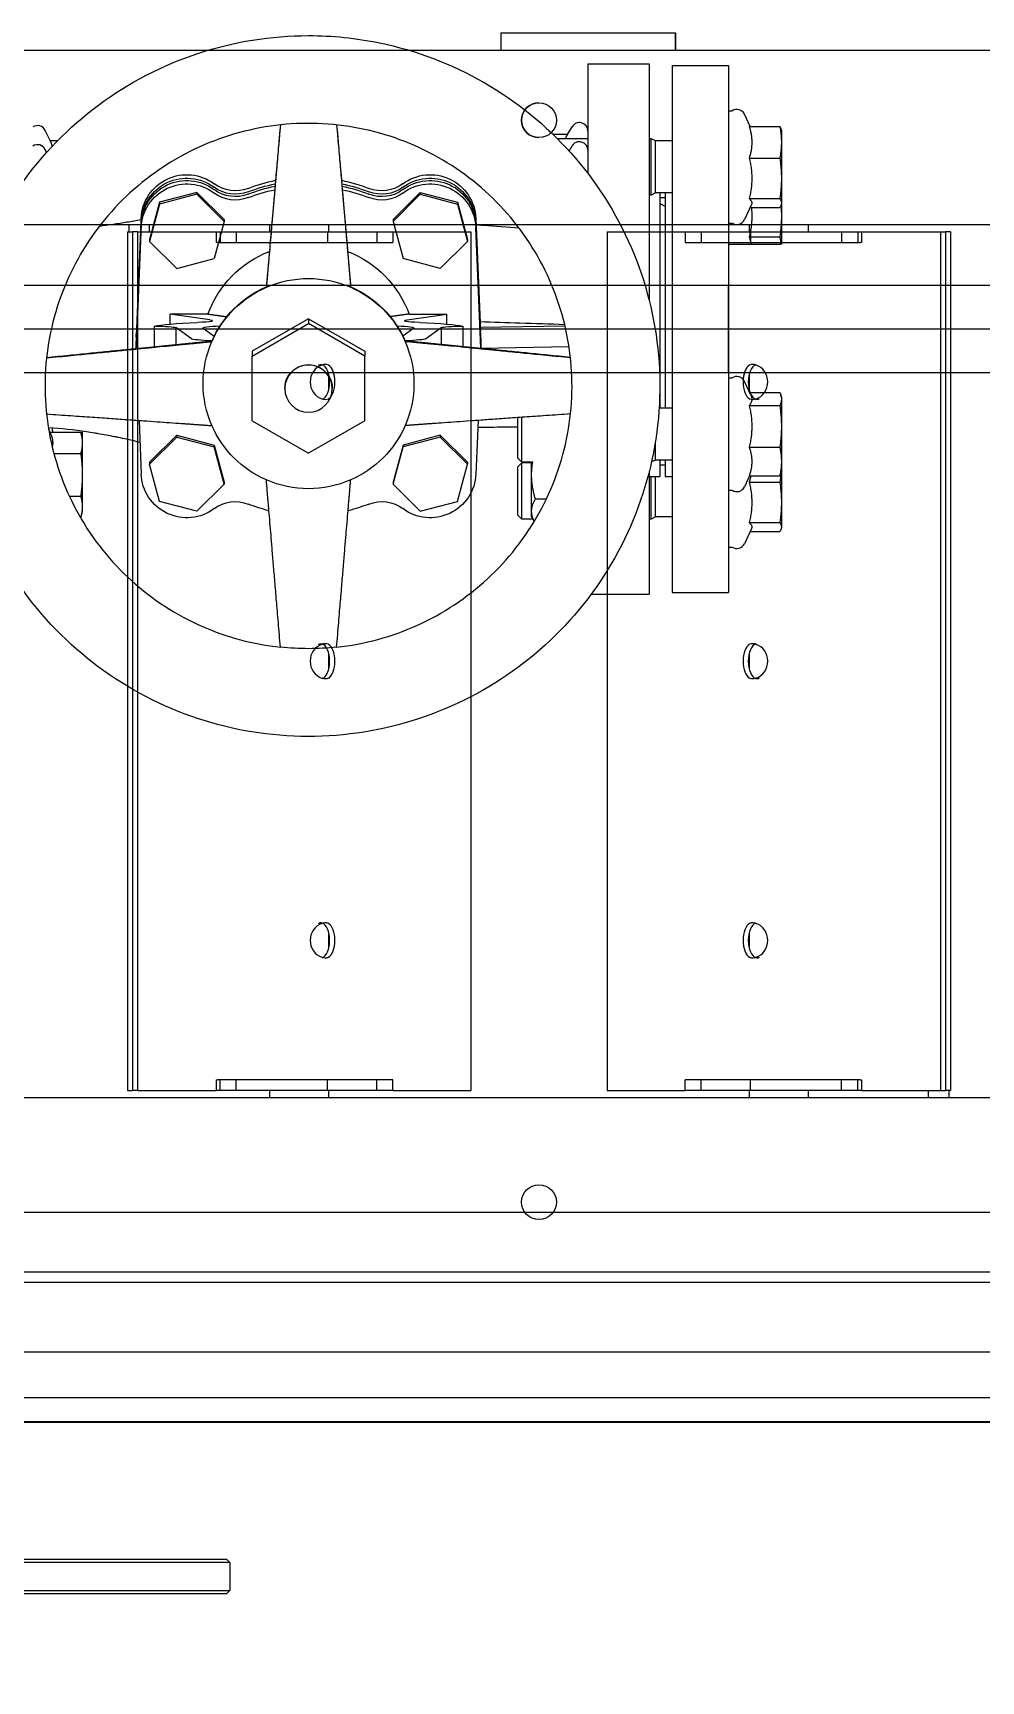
# Model space of a CAD drawing. Extents: x -681219 to -550379, y -242630 to -158199.
# Drawn here: x -577632.7 to -577361.2, y -225580.9 to -225108.7 of the extents above; entities that cross this region are included whole.
import ezdxf

# ---------------------------------------------------------------- set-up
doc = ezdxf.new("R2010")
doc.units = 0
doc.header["$LTSCALE"] = 1000
doc.linetypes.add('C2', pattern=[17, 14, -1, 1, -1])
doc.linetypes.add('P2', pattern=[23, 18, -1, 1, -1, 1, -1])
doc.layers.get('0').update_dxf_attribs({"linetype": 'CONTINUOUS'})
for name, color, linetype in [('10', 1, 'CONTINUOUS'), ('BAC0602001', 7, 'CONTINUOUS'), ('C__USERS_YSV001_', 7, 'CONTINUOUS'), ('DOTE_油脂（绿）', 7, 'CONTINUOUS'), ('GZDH011030332', 7, 'CONTINUOUS'), ('PIPE-双管', 4, 'CONTINUOUS'), ('PIPE-油脂（绿）', 3, 'CONTINUOUS'), ('PIPE-给水', 3, 'CONTINUOUS'), ('SDZB011018441', 7, 'CONTINUOUS'), ('SDZB011024721', 7, 'CONTINUOUS'), ('SDZB011030071', 7, 'CONTINUOUS'), ('SDZB011030101', 7, 'CONTINUOUS'), ('中心线', 4, 'C2')]:
    doc.layers.add(name, color=color, linetype=linetype)
doc.layers.add('双点划线', color=2, linetype='P2', lineweight=35)

# ---------------------------------------------------------------- blocks, each defined once
blk = doc.blocks.new('侧门')
at = {"layer": '双点划线', "ltscale": 0.05}
blk.add_line((0, 0), (0, 940.25), dxfattribs=at)
blk.add_arc((0, 0), 940.25, 2.13328, 90, dxfattribs=at)
blk = doc.blocks.new('fushitu')
at = {"layer": 'BAC0602001', "color": 7, "linetype": 'Continuous'}
for p, q in [((1357.5, -1547), (1357.5, -1549)), ((1363.5, -1549), (1363.5, -1547)), ((1586.5, -1795), (1586.5, -1797)), ((1592.5, -1797), (1592.5, -1795))]:
    blk.add_line(p, q, dxfattribs=at)
at = {"layer": 'C__USERS_YSV001_', "color": 7, "linetype": 'Continuous'}
for p, q in [((1357.16, -1549), (1357.16, -1795)), ((1357.16, -1549), (1358.57, -1549)), ((1358.57, -1549), (1358.57, -1795)), ((1359.98, -1549), (1358.57, -1549)), ((1358.57, -1549), (1358.57, -1795)), ((1359.98, -1549), (1382.61, -1549)), ((1359.98, -1549), (1359.98, -1795)), ((1382.61, -1552), (1382.61, -1549)), ((1382.61, -1549), (1383.67, -1549)), ((1382.97, -1552), (1382.61, -1552)), ((1382.97, -1552), (1383.67, -1552)), ((1383.67, -1549), (1388.31, -1549)), ((1383.67, -1549), (1383.67, -1552)), ((1383.67, -1552), (1388.31, -1552)), ((1388.31, -1549), (1414.42, -1549)), ((1388.31, -1549), (1388.31, -1552)), ((1388.31, -1552), (1414.42, -1552)), ((1414.42, -1549), (1428.53, -1549)), ((1414.42, -1549), (1414.42, -1552)), ((1414.42, -1552), (1428.53, -1552)), ((1428.53, -1549), (1433.17, -1549)), ((1428.53, -1549), (1428.53, -1552)), ((1428.53, -1552), (1433.17, -1552)), ((1433.17, -1549), (1455.44, -1549)), ((1433.17, -1549), (1433.17, -1552)), ((1455.44, -1549), (1455.44, -1795)), ((1494.56, -1549), (1516.83, -1549)), ((1494.56, -1549), (1494.56, -1795)), ((1516.83, -1549), (1521.47, -1549)), ((1516.83, -1549), (1516.83, -1552)), ((1516.83, -1552), (1521.47, -1552)), ((1521.47, -1549), (1535.58, -1549)), ((1521.47, -1549), (1521.47, -1552)), ((1521.47, -1552), (1535.58, -1552)), ((1535.58, -1549), (1561.69, -1549)), ((1535.58, -1549), (1535.58, -1552)), ((1535.58, -1552), (1561.69, -1552)), ((1561.69, -1549), (1566.33, -1549)), ((1561.69, -1549), (1561.69, -1552)), ((1561.69, -1552), (1566.33, -1552)), ((1566.33, -1549), (1567.39, -1549)), ((1566.33, -1549), (1566.33, -1552)), ((1566.33, -1552), (1567.03, -1552)), ((1567.39, -1552), (1567.03, -1552)), ((1567.39, -1549), (1590.02, -1549)), ((1567.39, -1549), (1567.39, -1552)), ((1590.02, -1549), (1590.02, -1795)), ((1590.02, -1549), (1591.43, -1549)), ((1591.43, -1549), (1591.43, -1795)), ((1592.84, -1549), (1591.43, -1549)), ((1591.43, -1549), (1591.43, -1795)), ((1592.84, -1549), (1592.84, -1795)), ((1382.61, -1795), (1382.61, -1792)), ((1382.61, -1792), (1382.97, -1792)), ((1383.67, -1792), (1382.97, -1792)), ((1388.31, -1792), (1383.67, -1792)), ((1383.67, -1795), (1383.67, -1792)), ((1414.42, -1792), (1388.31, -1792)), ((1388.31, -1795), (1388.31, -1792)), ((1428.53, -1792), (1414.42, -1792)), ((1414.42, -1795), (1414.42, -1792)), ((1433.17, -1792), (1428.53, -1792)), ((1428.53, -1795), (1428.53, -1792)), ((1433.17, -1795), (1433.17, -1792)), ((1521.47, -1792), (1516.83, -1792)), ((1516.83, -1795), (1516.83, -1792)), ((1535.58, -1792), (1521.47, -1792)), ((1521.47, -1795), (1521.47, -1792)), ((1561.69, -1792), (1535.58, -1792)), ((1535.58, -1795), (1535.58, -1792)), ((1566.33, -1792), (1561.69, -1792)), ((1561.69, -1795), (1561.69, -1792)), ((1567.03, -1792), (1566.33, -1792)), ((1566.33, -1795), (1566.33, -1792)), ((1567.03, -1792), (1567.39, -1792)), ((1567.39, -1792), (1567.39, -1795)), ((1357.16, -1795), (1358.57, -1795)), ((1359.98, -1795), (1358.57, -1795)), ((1359.98, -1795), (1382.61, -1795)), ((1383.67, -1795), (1382.61, -1795)), ((1388.31, -1795), (1383.67, -1795)), ((1414.42, -1795), (1388.31, -1795)), ((1428.53, -1795), (1414.42, -1795)), ((1433.17, -1795), (1428.53, -1795)), ((1433.17, -1795), (1455.44, -1795)), ((1494.56, -1795), (1516.83, -1795)), ((1521.47, -1795), (1516.83, -1795)), ((1535.58, -1795), (1521.47, -1795)), ((1561.69, -1795), (1535.58, -1795)), ((1566.33, -1795), (1561.69, -1795)), ((1567.39, -1795), (1566.33, -1795)), ((1567.39, -1795), (1590.02, -1795)), ((1590.02, -1795), (1591.43, -1795)), ((1592.84, -1795), (1591.43, -1795)), ((1262.04, -1929.25), (1381.53, -1929.25)), ((1381.54, -1930.25), (1262.04, -1930.25)), ((1381.53, -1929.25), (1385.5, -1929.25)), ((1386.5, -1930.25), (1381.54, -1930.25)), ((1386.5, -1930.25), (1385.5, -1929.25)), ((1386.5, -1930.25), (1386.5, -1938.25)), ((1262.04, -1938.25), (1381.54, -1938.25)), ((1381.53, -1939.25), (1262.04, -1939.25)), ((1385.5, -1939.25), (1381.53, -1939.25)), ((1381.54, -1938.25), (1386.5, -1938.25)), ((1385.5, -1939.25), (1386.5, -1938.25))]:
    blk.add_line(p, q, dxfattribs=at)
for centre, start, end in [((1413.77, -1589.48), 68.0757, 111.9243), ((1536.23, -1589.48), 68.0388, 111.9612), ((1413.77, -1594.52), 248.0388, 291.9612), ((1536.23, -1594.52), 248.0757, 291.9243), ((1413.77, -1669.48), 68.0757, 111.9243), ((1536.23, -1669.48), 68.0388, 111.9612)]:
    blk.add_arc(centre, 2.49, start, end, dxfattribs=at)
for centre, major_axis, ratio, start_param, end_param in [((1414.05, -1592), (0, -5), 0.917925, 3.407575, 6.017203), ((1412.57, -1592), (0, 5), 0.496288, 3.290716, 6.134062), ((1414.05, -1592), (0, 5), 0.496288, 3.407575, 6.017203), ((1535.95, -1592), (0, -5), 0.496288, 3.407575, 6.017203), ((1537.43, -1592), (0, -5), 0.496288, 3.290716, 6.134062), ((1535.95, -1592), (0, 5), 0.917925, 3.407575, 6.017203), ((1414.05, -1672), (0, -5), 0.917925, 3.407575, 6.017203), ((1412.57, -1672), (0, 5), 0.496288, 3.290716, 6.134062), ((1414.05, -1672), (0, 5), 0.496288, 3.407575, 6.017203), ((1535.95, -1672), (0, -5), 0.496288, 3.407575, 6.017203), ((1537.43, -1672), (0, -5), 0.496288, 3.290716, 6.134062), ((1535.95, -1672), (0, 5), 0.917925, 3.407575, 6.017203), ((1414.05, -1752), (0, -5), 0.917925, 3.407575, 6.017203), ((1412.57, -1752), (0, 5), 0.496288, 3.290716, 6.134062), ((1414.05, -1752), (0, 5), 0.496288, 3.407575, 6.017203), ((1535.95, -1752), (0, -5), 0.496288, 3.407575, 6.017203), ((1537.43, -1752), (0, -5), 0.496288, 3.290716, 6.134062), ((1535.95, -1752), (0, 5), 0.917925, 3.407575, 6.017203)]:
    blk.add_ellipse(centre, major_axis=major_axis, ratio=ratio, start_param=start_param, end_param=end_param, dxfattribs=at)
for points, knots in [([(1411.89, -1587.18), (1412, -1587.12), (1412.1, -1587.08), (1412.3, -1587.02), (1412.4, -1587), (1412.58, -1587), (1412.67, -1587.02), (1412.82, -1587.08), (1412.88, -1587.12), (1412.94, -1587.18)], [0, 0, 0, 0, 0.25, 0.25, 0.5, 0.5, 0.75, 0.75, 1, 1, 1, 1]), ([(1538.11, -1596.82), (1538, -1596.88), (1537.9, -1596.92), (1537.7, -1596.98), (1537.6, -1597), (1537.42, -1597), (1537.33, -1596.98), (1537.18, -1596.92), (1537.12, -1596.88), (1537.06, -1596.82)], [0, 0, 0, 0, 0.25, 0.25, 0.5, 0.5, 0.75, 0.75, 1, 1, 1, 1]), ([(1411.89, -1667.18), (1412, -1667.12), (1412.1, -1667.08), (1412.3, -1667.02), (1412.4, -1667), (1412.58, -1667), (1412.67, -1667.02), (1412.82, -1667.08), (1412.88, -1667.12), (1412.94, -1667.18)], [0, 0, 0, 0, 0.25, 0.25, 0.5, 0.5, 0.75, 0.75, 1, 1, 1, 1]), ([(1412.84, -1676.82), (1413.03, -1676.88), (1413.21, -1676.92), (1413.57, -1676.98), (1413.75, -1677), (1414.07, -1677), (1414.22, -1676.98), (1414.48, -1676.92), (1414.6, -1676.88), (1414.7, -1676.82)], [0, 0, 0, 0, 0.25, 0.25, 0.5, 0.5, 0.75, 0.75, 1, 1, 1, 1]), ([(1535.3, -1676.82), (1535.4, -1676.88), (1535.52, -1676.92), (1535.78, -1676.98), (1535.93, -1677), (1536.25, -1677), (1536.43, -1676.98), (1536.79, -1676.92), (1536.97, -1676.88), (1537.16, -1676.82)], [0, 0, 0, 0, 0.25, 0.25, 0.5, 0.5, 0.75, 0.75, 1, 1, 1, 1]), ([(1537.06, -1676.82), (1537.07, -1676.83), (1537.08, -1676.84), (1537.1, -1676.86), (1537.11, -1676.87), (1537.13, -1676.88), (1537.15, -1676.9), (1537.17, -1676.91), (1537.19, -1676.92), (1537.21, -1676.93), (1537.23, -1676.94), (1537.25, -1676.95), (1537.27, -1676.96), (1537.29, -1676.97), (1537.31, -1676.97), (1537.34, -1676.98), (1537.36, -1676.98), (1537.38, -1676.99), (1537.4, -1676.99), (1537.43, -1677), (1537.45, -1677), (1537.48, -1677), (1537.5, -1677), (1537.53, -1677), (1537.55, -1677), (1537.58, -1677), (1537.61, -1676.99), (1537.64, -1676.99), (1537.66, -1676.99), (1537.69, -1676.98), (1537.72, -1676.98), (1537.75, -1676.97), (1537.77, -1676.96), (1537.8, -1676.95), (1537.83, -1676.94), (1537.86, -1676.93), (1537.89, -1676.92), (1537.92, -1676.91), (1537.95, -1676.9), (1537.98, -1676.89), (1538, -1676.88), (1538.04, -1676.86), (1538.06, -1676.85), (1538.09, -1676.83), (1538.1, -1676.83), (1538.11, -1676.82)], [0, 0, 0, 0, 0.031859, 0.04775, 0.079456, 0.095273, 0.126833, 0.142578, 0.174, 0.189678, 0.220972, 0.236589, 0.267768, 0.283331, 0.31441, 0.329928, 0.360924, 0.376405, 0.407339, 0.422794, 0.453686, 0.469127, 0.499999, 0.515436, 0.546313, 0.561757, 0.59266, 0.608123, 0.639075, 0.654568, 0.685589, 0.701122, 0.732231, 0.747812, 0.779027, 0.794665, 0.826, 0.8417, 0.873167, 0.888935, 0.920543, 0.936385, 0.968141, 0.984058, 1, 1, 1, 1]), ([(1412.94, -1747.18), (1412.93, -1747.17), (1412.92, -1747.16), (1412.9, -1747.14), (1412.89, -1747.13), (1412.87, -1747.12), (1412.85, -1747.1), (1412.83, -1747.09), (1412.81, -1747.08), (1412.79, -1747.07), (1412.77, -1747.06), (1412.75, -1747.05), (1412.73, -1747.04), (1412.71, -1747.03), (1412.69, -1747.03), (1412.66, -1747.02), (1412.64, -1747.02), (1412.62, -1747.01), (1412.6, -1747.01), (1412.57, -1747), (1412.55, -1747), (1412.52, -1747), (1412.5, -1747), (1412.47, -1747), (1412.45, -1747), (1412.42, -1747), (1412.39, -1747.01), (1412.36, -1747.01), (1412.34, -1747.01), (1412.31, -1747.02), (1412.28, -1747.02), (1412.25, -1747.03), (1412.23, -1747.04), (1412.2, -1747.05), (1412.17, -1747.06), (1412.14, -1747.07), (1412.11, -1747.08), (1412.08, -1747.09), (1412.05, -1747.1), (1412.02, -1747.11), (1412, -1747.12), (1411.96, -1747.14), (1411.94, -1747.15), (1411.91, -1747.17), (1411.9, -1747.17), (1411.89, -1747.18)], [0, 0, 0, 0, 0.031859, 0.04775, 0.079456, 0.095273, 0.126833, 0.142578, 0.174, 0.189678, 0.220972, 0.236589, 0.267768, 0.283331, 0.31441, 0.329928, 0.360924, 0.376405, 0.407339, 0.422794, 0.453686, 0.469127, 0.499999, 0.515436, 0.546313, 0.561757, 0.59266, 0.608123, 0.639075, 0.654568, 0.685589, 0.701122, 0.732231, 0.747812, 0.779027, 0.794665, 0.826, 0.8417, 0.873167, 0.888935, 0.920543, 0.936385, 0.968141, 0.984058, 1, 1, 1, 1]), ([(1414.7, -1747.18), (1414.6, -1747.12), (1414.48, -1747.08), (1414.22, -1747.02), (1414.07, -1747), (1413.75, -1747), (1413.57, -1747.02), (1413.21, -1747.08), (1413.03, -1747.12), (1412.84, -1747.18)], [0, 0, 0, 0, 0.25, 0.25, 0.5, 0.5, 0.75, 0.75, 1, 1, 1, 1]), ([(1537.16, -1747.18), (1536.97, -1747.12), (1536.79, -1747.08), (1536.43, -1747.02), (1536.25, -1747), (1535.93, -1747), (1535.78, -1747.02), (1535.52, -1747.08), (1535.4, -1747.12), (1535.3, -1747.18)], [0, 0, 0, 0, 0.25, 0.25, 0.5, 0.5, 0.75, 0.75, 1, 1, 1, 1]), ([(1412.84, -1756.82), (1413.03, -1756.88), (1413.21, -1756.92), (1413.57, -1756.98), (1413.75, -1757), (1414.07, -1757), (1414.22, -1756.98), (1414.48, -1756.92), (1414.6, -1756.88), (1414.7, -1756.82)], [0, 0, 0, 0, 0.25, 0.25, 0.5, 0.5, 0.75, 0.75, 1, 1, 1, 1]), ([(1535.3, -1756.82), (1535.4, -1756.88), (1535.52, -1756.92), (1535.78, -1756.98), (1535.93, -1757), (1536.25, -1757), (1536.43, -1756.98), (1536.79, -1756.92), (1536.97, -1756.88), (1537.16, -1756.82)], [0, 0, 0, 0, 0.25, 0.25, 0.5, 0.5, 0.75, 0.75, 1, 1, 1, 1]), ([(1537.06, -1756.82), (1537.07, -1756.83), (1537.08, -1756.84), (1537.1, -1756.86), (1537.11, -1756.87), (1537.13, -1756.88), (1537.15, -1756.9), (1537.17, -1756.91), (1537.19, -1756.92), (1537.21, -1756.93), (1537.23, -1756.94), (1537.25, -1756.95), (1537.27, -1756.96), (1537.29, -1756.97), (1537.31, -1756.97), (1537.34, -1756.98), (1537.36, -1756.98), (1537.38, -1756.99), (1537.4, -1756.99), (1537.43, -1757), (1537.45, -1757), (1537.48, -1757), (1537.5, -1757), (1537.53, -1757), (1537.55, -1757), (1537.58, -1757), (1537.61, -1756.99), (1537.64, -1756.99), (1537.66, -1756.99), (1537.69, -1756.98), (1537.72, -1756.98), (1537.75, -1756.97), (1537.77, -1756.96), (1537.8, -1756.95), (1537.83, -1756.94), (1537.86, -1756.93), (1537.89, -1756.92), (1537.92, -1756.91), (1537.95, -1756.9), (1537.98, -1756.89), (1538, -1756.88), (1538.04, -1756.86), (1538.06, -1756.85), (1538.09, -1756.83), (1538.1, -1756.83), (1538.11, -1756.82)], [0, 0, 0, 0, 0.031859, 0.04775, 0.079456, 0.095273, 0.126833, 0.142578, 0.174, 0.189678, 0.220972, 0.236589, 0.267768, 0.283331, 0.31441, 0.329928, 0.360924, 0.376405, 0.407339, 0.422794, 0.453686, 0.469127, 0.499999, 0.515436, 0.546313, 0.561757, 0.59266, 0.608123, 0.639075, 0.654568, 0.685589, 0.701122, 0.732231, 0.747812, 0.779027, 0.794665, 0.826, 0.8417, 0.873167, 0.888935, 0.920543, 0.936385, 0.968141, 0.984058, 1, 1, 1, 1])]:
    blk.add_open_spline(points, degree=3, knots=knots, dxfattribs=at)
at = {"layer": 'GZDH011030332', "color": 7, "linetype": 'Continuous'}
blk.add_circle((1475, -1827), 5, dxfattribs=at)
at = {"layer": 'SDZB011018441', "color": 7, "linetype": 'Continuous'}
for p, q in [((1397.8, -1547), (1397.8, -1549)), ((1414.8, -1549), (1414.8, -1547)), ((1535.2, -1547), (1535.2, -1549)), ((1552.2, -1549), (1552.2, -1547)), ((1414.8, -1594.2), (1414.8, -1589.8)), ((1535.2, -1589.8), (1535.2, -1594.2)), ((1414.8, -1674.2), (1414.8, -1669.8)), ((1535.2, -1669.8), (1535.2, -1674.2)), ((1414.8, -1754.2), (1414.8, -1749.8)), ((1535.2, -1749.8), (1535.2, -1754.2)), ((1397.8, -1795), (1397.8, -1797)), ((1414.8, -1797), (1414.8, -1795)), ((1535.2, -1795), (1535.2, -1797)), ((1552.2, -1797), (1552.2, -1795))]:
    blk.add_line(p, q, dxfattribs=at)
at = {"layer": 'SDZB011024721', "color": 7, "linetype": 'Continuous'}
blk.add_line((1182, -1883), (1768, -1883), dxfattribs=at)
at = {"layer": 'SDZB011030071', "color": 7, "linetype": 'Continuous'}
for p, q in [((1464.1, -1492), (1464.1, -1497)), ((1464.1, -1492), (1514.1, -1492)), ((1514.1, -1492), (1514.1, -1492)), ((1514.1, -1492), (1514.1, -1497)), ((1514.1, -1497), (1514.1, -1492)), ((1514.1, -1497), (1514.1, -1495)), ((1514.1, -1495), (1514.1, -1495)), ((1514.1, -1495), (1514.1, -1497))]:
    blk.add_line(p, q, dxfattribs=at)
at = {"layer": 'SDZB011030101', "color": 7, "linetype": 'Continuous'}
for p, q in [((1800, -1497), (1150, -1497)), ((1756.8, -1547), (1193.2, -1547)), ((1193.2, -1797), (1756.8, -1797)), ((1150, -1847), (1800, -1847))]:
    blk.add_line(p, q, dxfattribs=at)
for centre in [(1475, -1517), (1475, -1827)]:
    blk.add_circle(centre, 5, dxfattribs=at)
blk.add_arc((1475, -1517), 5, 90, 270, dxfattribs=at)
blk.add_arc((1475, -1517), 5, 90, 270, dxfattribs=at)
blk = doc.blocks.new('24SE')
at = {"layer": '10', "color": 0}
for p, q in [((-547835.83, -184809.08), (-547835.83, -184840.5)), ((-547835.83, -184809.08), (-547818.22, -184809.08)), ((-547818.22, -184809.08), (-547818.22, -184876.99)), ((-547811.68, -184809.58), (-547811.68, -184960.52)), ((-547811.68, -184809.58), (-547795.58, -184809.58)), ((-547795.58, -184809.58), (-547795.58, -184960.52)), ((-547795.58, -184822.52), (-547794.5, -184822.52)), ((-547789.34, -184827.02), (-547790.98, -184823.52)), ((-547989.86, -184831.08), (-547991.21, -184828.17)), ((-547841.61, -184829.33), (-547845.76, -184829.33)), ((-547841.61, -184829.33), (-547840.34, -184827.13)), ((-547789.62, -184827.02), (-547780.83, -184827.02)), ((-547780.39, -184828.06), (-547780.45, -184827.82)), ((-547780.39, -184828.06), (-547780.39, -184831.56)), ((-547990.83, -184834.47), (-547991.21, -184833.64)), ((-547989.86, -184831.08), (-547987.64, -184831.08)), ((-547835.83, -184830.57), (-547844.51, -184830.57)), ((-547841.18, -184834.07), (-547840.34, -184832.6)), ((-547817.72, -184830.57), (-547818.22, -184830.57)), ((-547817.72, -184846.67), (-547817.72, -184830.57)), ((-547816.48, -184831.19), (-547817.72, -184830.57)), ((-547816.48, -184846.05), (-547816.48, -184831.19)), ((-547811.68, -184831.19), (-547816.48, -184831.19)), ((-547780.39, -184831.56), (-547780.39, -184841.9)), ((-547789.62, -184836.09), (-547780.83, -184836.09)), ((-547780.39, -184841.9), (-547780.39, -184848.96)), ((-547958.49, -184848.76), (-547961.35, -184859.39)), ((-547947.83, -184845.91), (-547958.49, -184848.76)), ((-547947.83, -184846.47), (-547958.49, -184849.32)), ((-547958.49, -184848.76), (-547958.49, -184849.32)), ((-547940.02, -184853.69), (-547947.83, -184845.91)), ((-547947.83, -184845.91), (-547947.83, -184846.47)), ((-547940.02, -184854.25), (-547947.83, -184846.47)), ((-547891.62, -184853.69), (-547883.82, -184845.91)), ((-547891.62, -184854.25), (-547883.82, -184846.47)), ((-547883.82, -184845.91), (-547873.15, -184848.76)), ((-547883.82, -184845.91), (-547883.82, -184846.47)), ((-547883.82, -184846.47), (-547873.15, -184849.32)), ((-547873.15, -184848.76), (-547870.3, -184859.39)), ((-547873.15, -184848.76), (-547873.15, -184849.32)), ((-547817.72, -184846.67), (-547818.22, -184846.67)), ((-547816.48, -184846.05), (-547817.72, -184846.67)), ((-547811.68, -184846.05), (-547816.48, -184846.05)), ((-547815.2, -184846.05), (-547815.2, -184907.74)), ((-547813.69, -184847.5), (-547815.2, -184847.5)), ((-547813.69, -184849.93), (-547815.2, -184849.06)), ((-547813.69, -184846.05), (-547813.69, -184907.74)), ((-547789.62, -184847.7), (-547780.83, -184847.7)), ((-547780.39, -184849.19), (-547780.45, -184849.42)), ((-547780.39, -184848.96), (-547780.39, -184849.19)), ((-547780.39, -184849.19), (-547780.39, -184852.74)), ((-547963.76, -184853.37), (-547965.11, -184887.17)), ((-547958.49, -184849.32), (-547961.35, -184859.95)), ((-547940.02, -184853.69), (-547940.02, -184854.25)), ((-547891.62, -184853.69), (-547891.62, -184854.25)), ((-547873.15, -184849.32), (-547870.3, -184859.95)), ((-547867.89, -184853.37), (-547866.6, -184885.66)), ((-547788.97, -184849.42), (-547790.98, -184853.73)), ((-547789.34, -184850.22), (-547780.83, -184850.22)), ((-547780.39, -184852.74), (-547780.39, -184860.75)), ((-547965.17, -184889.66), (-547963.76, -184854.36)), ((-547963.76, -184855.04), (-547965.17, -184890.34)), ((-547965.14, -184890.65), (-547963.76, -184856.02)), ((-547940.02, -184854.25), (-547942.88, -184864.89)), ((-547891.62, -184854.25), (-547888.76, -184864.89)), ((-547866.48, -184889.66), (-547867.89, -184854.36)), ((-547867.89, -184855.04), (-547866.48, -184890.34)), ((-547866.51, -184890.65), (-547867.89, -184856.02)), ((-547855.95, -184855.59), (-547855.95, -184856.17)), ((-547795.58, -184854.72), (-547794.5, -184854.72)), ((-547961.35, -184859.39), (-547961.35, -184859.95)), ((-547961.35, -184859.95), (-547953.54, -184867.74)), ((-547870.3, -184859.95), (-547878.1, -184867.74)), ((-547870.3, -184859.39), (-547870.3, -184859.95)), ((-547795.58, -184860.75), (-547780.49, -184860.75)), ((-547789.62, -184858.7), (-547780.83, -184858.7)), ((-547953.54, -184867.74), (-547942.88, -184864.89)), ((-547878.1, -184867.74), (-547888.76, -184864.89)), ((-547927.9, -184872.96), (-547927.88, -184872.72)), ((-547903.77, -184872.72), (-547903.75, -184872.96)), ((-547927.9, -184873.1), (-547927.9, -184872.96)), ((-547903.75, -184873.1), (-547903.75, -184872.96)), ((-547944.64, -184880.78), (-547955.41, -184880.78)), ((-547955.41, -184883.65), (-547955.41, -184880.78)), ((-547944.08, -184882.47), (-547955.41, -184880.78)), ((-547915.82, -184882.15), (-547931.92, -184891.43)), ((-547915.82, -184882.15), (-547899.72, -184891.43)), ((-547915.82, -184882.15), (-547915.82, -184883.53)), ((-547887.57, -184882.47), (-547876.24, -184880.78)), ((-547887.01, -184880.78), (-547876.24, -184880.78)), ((-547876.24, -184883.65), (-547876.24, -184880.78)), ((-547965.11, -184887.17), (-547965.11, -184885.85)), ((-547965.11, -184885.85), (-547965.05, -184885.85)), ((-547960, -184884.25), (-547960, -184890.14)), ((-547949.33, -184887.85), (-547953.78, -184884.66)), ((-547953.78, -184884.66), (-547953.78, -184889.52)), ((-547945.96, -184884.83), (-547942.82, -184887.08)), ((-547931.92, -184892.8), (-547915.82, -184883.53)), ((-547899.72, -184892.8), (-547915.82, -184883.53)), ((-547885.68, -184884.83), (-547888.83, -184887.08)), ((-547882.32, -184887.85), (-547877.87, -184884.66)), ((-547877.87, -184884.66), (-547877.87, -184889.52)), ((-547871.65, -184884.25), (-547871.65, -184890.14)), ((-547866.6, -184884.58), (-547842.38, -184884.12)), ((-547866.48, -184887.59), (-547866.6, -184884.58)), ((-547866.6, -184884.58), (-547866.6, -184885.66)), ((-547965.17, -184887.36), (-547965.17, -184889.66)), ((-547965.17, -184889.66), (-547965.15, -184890)), ((-547965.17, -184890.65), (-547965.17, -184890.34)), ((-547943.73, -184888.53), (-547943.49, -184888.51)), ((-547943.49, -184888.65), (-547943.49, -184888.51)), ((-547931.92, -184891.43), (-547931.92, -184892.8)), ((-547899.72, -184891.43), (-547899.72, -184892.8)), ((-547888.16, -184888.51), (-547887.92, -184888.53)), ((-547888.16, -184888.65), (-547888.16, -184888.51)), ((-547866.48, -184889.66), (-547866.49, -184890)), ((-547866.48, -184887.59), (-547866.48, -184889.66)), ((-547866.48, -184890.6), (-547841.21, -184890.12)), ((-547866.48, -184890.34), (-547866.48, -184890.65)), ((-547931.92, -184911.34), (-547931.92, -184892.8)), ((-547899.72, -184911.34), (-547899.72, -184892.8)), ((-547795.58, -184899.07), (-547794.5, -184899.07)), ((-547789.11, -184904.06), (-547790.98, -184900.06)), ((-547922.62, -184902.07), (-547922.62, -184902.14)), ((-547909.03, -184902.07), (-547909.03, -184902.14)), ((-547789.5, -184903.24), (-547780.83, -184903.24)), ((-547780.39, -184904.61), (-547780.53, -184904.06)), ((-547780.39, -184904.61), (-547780.39, -184905.13)), ((-547780.39, -184905.13), (-547780.39, -184912.98)), ((-547855.95, -184910.47), (-547855.95, -184921.99)), ((-547854.72, -184923.22), (-547854.72, -184910.38)), ((-547811.68, -184907.74), (-547815.4, -184907.74)), ((-547789.62, -184907.01), (-547780.83, -184907.01)), ((-547989.86, -184914.62), (-547990.27, -184913.74)), ((-547989.86, -184914.62), (-547981.06, -184914.62)), ((-547980.62, -184916.26), (-547981.06, -184914.62)), ((-547980.62, -184914.25), (-547980.62, -184916.07)), ((-547964.37, -184911.26), (-547963.76, -184926.62)), ((-547931.92, -184911.34), (-547915.82, -184920.62)), ((-547899.72, -184911.34), (-547915.82, -184920.62)), ((-547867.28, -184911.26), (-547867.89, -184926.62)), ((-547780.39, -184912.98), (-547780.39, -184923.03)), ((-547980.62, -184916.07), (-547980.62, -184916.26)), ((-547980.62, -184916.26), (-547980.62, -184917.67)), ((-547980.62, -184917.67), (-547980.62, -184926.82)), ((-547961.35, -184923.25), (-547953.54, -184915.46)), ((-547961.35, -184923.81), (-547953.54, -184916.03)), ((-547953.54, -184915.46), (-547942.88, -184918.31)), ((-547953.54, -184915.46), (-547953.54, -184916.03)), ((-547953.54, -184916.03), (-547942.88, -184918.87)), ((-547942.88, -184918.31), (-547940.02, -184928.95)), ((-547942.88, -184918.31), (-547942.88, -184918.87)), ((-547940.02, -184929.51), (-547942.88, -184918.87)), ((-547888.76, -184918.31), (-547891.62, -184928.95)), ((-547891.62, -184929.51), (-547888.76, -184918.87)), ((-547878.1, -184915.46), (-547888.76, -184918.31)), ((-547878.1, -184916.03), (-547888.76, -184918.87)), ((-547888.76, -184918.31), (-547888.76, -184918.87)), ((-547870.3, -184923.25), (-547878.1, -184915.46)), ((-547878.1, -184915.46), (-547878.1, -184916.03)), ((-547870.3, -184923.81), (-547878.1, -184916.03)), ((-547816.48, -184922.6), (-547816.48, -184917.37)), ((-547789.62, -184918.95), (-547780.83, -184918.95)), ((-547988.76, -184920.72), (-547981.06, -184920.72)), ((-547961.35, -184923.25), (-547961.35, -184923.81)), ((-547958.49, -184934.45), (-547961.35, -184923.81)), ((-547873.15, -184934.45), (-547870.3, -184923.81)), ((-547870.3, -184923.25), (-547870.3, -184923.81)), ((-547855.95, -184921.99), (-547854.72, -184923.22)), ((-547855.95, -184924.66), (-547854.72, -184923.43)), ((-547855.95, -184924.66), (-547855.95, -184938.29)), ((-547851.93, -184923.22), (-547854.72, -184923.22)), ((-547854.72, -184939.52), (-547854.72, -184923.43)), ((-547851.93, -184923.43), (-547854.72, -184923.43)), ((-547851.93, -184926.82), (-547851.93, -184923.11)), ((-547816.48, -184922.6), (-547817.59, -184923.16)), ((-547811.68, -184922.6), (-547816.48, -184922.6)), ((-547815.2, -184922.6), (-547815.2, -184927.31)), ((-547813.69, -184924.04), (-547815.2, -184924.04)), ((-547813.69, -184922.6), (-547813.69, -184927.31)), ((-547780.39, -184923.03), (-547780.39, -184925.74)), ((-547980.62, -184926.82), (-547980.62, -184935.97)), ((-547940.02, -184929.51), (-547947.83, -184937.3)), ((-547940.02, -184928.95), (-547940.02, -184929.51)), ((-547891.62, -184928.95), (-547891.62, -184929.51)), ((-547891.62, -184929.51), (-547883.82, -184937.3)), ((-547851.93, -184937.28), (-547851.93, -184926.82)), ((-547818.22, -184925.81), (-547818.22, -184961.02)), ((-547818.22, -184927.31), (-547815.2, -184927.31)), ((-547817.72, -184939.52), (-547817.72, -184927.31)), ((-547816.48, -184938.91), (-547816.48, -184927.31)), ((-547813.69, -184927.31), (-547811.68, -184927.31)), ((-547789.5, -184927.11), (-547790.98, -184930.28)), ((-547789.62, -184927.11), (-547780.83, -184927.11)), ((-547789.62, -184928.95), (-547780.83, -184928.95)), ((-547780.39, -184925.74), (-547780.53, -184926.28)), ((-547780.39, -184925.74), (-547780.39, -184934.75)), ((-547984.35, -184932.92), (-547981.06, -184932.92)), ((-547847.71, -184933.79), (-547850.85, -184933.79)), ((-547795.58, -184931.27), (-547794.5, -184931.27)), ((-547980.62, -184937.39), (-547981.06, -184939.02)), ((-547980.62, -184935.97), (-547980.62, -184937.39)), ((-547947.83, -184937.3), (-547958.49, -184934.45)), ((-547883.82, -184937.3), (-547873.15, -184934.45)), ((-547855.95, -184938.29), (-547854.72, -184939.52)), ((-547851.93, -184938.9), (-547851.93, -184937.28)), ((-547851.93, -184938.9), (-547851.17, -184940.21)), ((-547816.48, -184938.91), (-547817.72, -184939.52)), ((-547811.68, -184938.91), (-547816.48, -184938.91)), ((-547780.39, -184934.75), (-547780.39, -184941.81)), ((-547981.18, -184939.02), (-547981.06, -184939.02)), ((-547851.57, -184939.52), (-547854.72, -184939.52)), ((-547817.72, -184939.52), (-547818.22, -184939.52)), ((-547788.97, -184942.27), (-547790.98, -184946.58)), ((-547789.62, -184940.55), (-547780.83, -184940.55)), ((-547789.34, -184943.08), (-547780.83, -184943.08)), ((-547780.39, -184942.04), (-547780.45, -184942.27)), ((-547780.39, -184941.81), (-547780.39, -184942.04)), ((-547795.58, -184947.57), (-547794.5, -184947.57)), ((-547834.86, -184961.02), (-547818.22, -184961.02)), ((-547811.68, -184960.52), (-547795.58, -184960.52))]:
    blk.add_line(p, q, dxfattribs=at)
for centre, start, end in [((-547793.17, -184824.54), 25, 123.5573), ((-547993.4, -184829.19), 25, 123.5573), ((-547838.24, -184828.34), 0, 150), ((-547993.4, -184834.66), 25, 123.5573), ((-547838.24, -184833.81), 0, 150), ((-547793.17, -184852.71), 236.4427, 335), ((-547793.17, -184901.09), 25, 123.5573), ((-547793.17, -184929.26), 236.4427, 335), ((-547793.17, -184945.56), 236.4427, 335)]:
    blk.add_arc(centre, 2.41, start, end, dxfattribs=at)
at = {"layer": '10', "color": 0, "extrusion": (0, 0, -1)}
for centre, major_axis, ratio, start_param, end_param in [((-547950.69, -184853.89), (-13.08, 0), 0.997554, 0.039817, 2.214192), ((-547950.69, -184854.88), (-13.08, 0), 0.997554, 0.039817, 2.214192), ((-547950.69, -184855.56), (-13.08, 0), 0.997554, 0.039817, 2.214192), ((-547950.69, -184856.54), (-13.08, 0), 0.997554, 0.039817, 2.214192), ((-547936.8, -184835.42), (10.06, 0), 0.997554, 1.196312, 2.214192), ((-547936.8, -184836.41), (10.06, 0), 0.997554, 1.196312, 2.214192), ((-547915.82, -184888.67), (-47.29, 0), 0.997554, 1.196312, 1.369856), ((-547915.82, -184889.66), (-47.29, 0), 0.997554, 1.196312, 1.367986), ((-547915.82, -184890.34), (-47.29, 0), 0.997554, 1.196312, 1.366697), ((-547915.82, -184888.67), (-47.29, 0), 0.997554, 1.771737, 1.945281), ((-547915.82, -184889.66), (-47.29, 0), 0.997554, 1.773606, 1.945281), ((-547915.82, -184890.34), (-47.29, 0), 0.997554, 1.774895, 1.945281), ((-547894.84, -184835.42), (-10.06, 0), 0.997554, 4.068994, 5.086873), ((-547894.84, -184836.41), (-10.06, 0), 0.997554, 4.068994, 5.086873), ((-547880.96, -184853.89), (13.08, 0), 0.997554, 4.068994, 6.243368), ((-547880.96, -184854.88), (13.08, 0), 0.997554, 4.068994, 6.243368), ((-547880.96, -184855.56), (13.08, 0), 0.997554, 4.068994, 6.243368), ((-547880.96, -184856.54), (13.08, 0), 0.997554, 4.068994, 6.243368), ((-547936.8, -184837.09), (-10.06, 0), 0.997554, 4.337905, 5.355784), ((-547936.8, -184838.07), (-10.06, 0), 0.997554, 4.337905, 5.355784), ((-547915.82, -184891.32), (-47.29, 0), 0.997554, 1.196312, 1.364826), ((-547915.82, -184891.32), (-47.29, 0), 0.997554, 1.776767, 1.945281), ((-547894.84, -184837.09), (10.06, 0), 0.997554, 0.927401, 1.945281), ((-547894.84, -184838.07), (10.06, 0), 0.997554, 0.927401, 1.945281), ((-547915.82, -184891.32), (-30.69, 0), 0.997554, 0.351453, 1.197253), ((-547915.82, -184891.32), (30.69, 0), 0.997554, 5.085932, 5.931732), ((-547915.82, -184900.7), (-30.19, 0), 0.997554, 1.159279, 1.982313), ((-547915.82, -184900.56), (-30.19, 0), 0.997554, 0.411517, 1.159279), ((-547915.82, -184900.7), (-30.19, 0), 0.997554, 0.411517, 1.159279), ((-547915.82, -184900.56), (30.19, 0), 0.997554, 5.123906, 5.871668), ((-547915.82, -184900.7), (30.19, 0), 0.997554, 5.123906, 5.871668), ((-547935.95, -184884.76), (-25.16, 0), 0.069902, 0.297783, 1.087952), ((-547961.1, -184884.76), (7.46, 0), 0.069902, 4.86128, 6.08889), ((-547951.36, -184882.71), (8.05, 0), 0.069902, 5.844141, 7.371137), ((-547935.95, -184884.76), (-10.06, 0), 0.069902, 6.186038, 7.311717), ((-547895.7, -184884.76), (10.06, 0), 0.069902, 5.254653, 6.380333), ((-547880.28, -184882.71), (-8.05, 0), 0.069902, 5.195234, 6.722229), ((-547895.7, -184884.76), (25.16, 0), 0.069902, 5.195234, 5.985403), ((-547870.54, -184884.76), (-7.46, 0), 0.069902, 0.194295, 1.421905), ((-547938.31, -184887.78), (-11.07, 0), 0.069902, 5.196916, 6.186038), ((-547915.82, -184900.7), (-30.19, 0), 0.997554, 5.871668, 6.694702), ((-547893.33, -184887.78), (11.07, 0), 0.069902, 0.097148, 1.086269), ((-547915.82, -184900.7), (30.19, 0), 0.997554, 5.871668, 6.694702), ((-547915.82, -184902.07), (-6.79, 0), 0.997554, 0, 3.141593), ((-547915.82, -184900.7), (-30.19, 0), 0.997554, 5.123906, 5.871668), ((-547915.82, -184900.7), (30.19, 0), 0.997554, 0.411517, 1.159279), ((-547950.69, -184926.1), (-13.08, 0), 0.997554, 4.068994, 6.243368), ((-547915.82, -184900.7), (-30.19, 0), 0.997554, 4.300872, 5.123906), ((-547880.96, -184926.1), (13.08, 0), 0.997554, 0.039817, 2.214192), ((-547936.8, -184944.57), (-10.06, 0), 0.997554, 0.927401, 1.945281), ((-547894.84, -184944.57), (10.06, 0), 0.997554, 4.337905, 5.355784), ((-547915.82, -184891.32), (-47.29, 0), 0.997554, 4.954386, 5.086873), ((-547915.82, -184891.32), (-47.29, 0), 0.997554, 4.337905, 4.470392), ((-547915.82, -184901.37), (-75.47, 0), 0.997554, 4.605531, 4.819247)]:
    blk.add_ellipse(centre, major_axis=major_axis, ratio=ratio, start_param=start_param, end_param=end_param, dxfattribs=at)
blk.add_ellipse((-547915.82, -184902.14), major_axis=(6.79, 0), ratio=0.997554, dxfattribs=at)
at = {"layer": '10', "color": 0}
for points, knots in [([(-547915.82, -184801), (-547926.56, -184801), (-547937.29, -184802.73), (-547957.67, -184809.47), (-547967.32, -184814.48), (-547984.54, -184827.28), (-547992.11, -184835.06), (-548004.42, -184852.61), (-548009.15, -184862.37), (-548015.3, -184882.89), (-548016.72, -184893.65), (-548016.09, -184915.05), (-548014.04, -184925.7), (-548006.7, -184945.82), (-548001.4, -184955.29), (-547988.08, -184972.09), (-547980.07, -184979.41), (-547962.14, -184991.18), (-547952.22, -184995.62), (-547931.48, -185001.16), (-547920.66, -185002.26), (-547899.23, -185001.01), (-547888.62, -184998.66), (-547868.67, -184990.74), (-547859.33, -184985.18), (-547842.89, -184971.4), (-547835.79, -184963.19), (-547824.53, -184944.95), (-547820.37, -184934.93), (-547815.43, -184914.09), (-547814.65, -184903.27), (-547816.53, -184881.94), (-547819.19, -184871.43), (-547827.7, -184851.77), (-547833.55, -184842.62), (-547847.82, -184826.63), (-547856.25, -184819.78), (-547874.84, -184809.08), (-547885, -184805.23), (-547902.19, -184801.69), (-547909.01, -184801), (-547915.82, -184801)], [0, 0, 0, 0, 0.320162, 0.320162, 0.640293, 0.640293, 0.96034, 0.96034, 1.280284, 1.280284, 1.600148, 1.600148, 1.919985, 1.919985, 2.239861, 2.239861, 2.559823, 2.559823, 2.879888, 2.879888, 3.200029, 3.200029, 3.52019, 3.52019, 3.840309, 3.840309, 4.160337, 4.160337, 4.480264, 4.480264, 4.800119, 4.800119, 5.119958, 5.119958, 5.439846, 5.439846, 5.759828, 5.759828, 6.07991, 6.07991, 6.283185, 6.283185, 6.283185, 6.283185]), ([(-547907.77, -184976.23), (-547899.77, -184975.37), (-547891.91, -184973.23), (-547877.26, -184966.59), (-547870.48, -184962.09), (-547858.66, -184951.19), (-547853.64, -184944.79), (-547845.86, -184930.73), (-547843.11, -184923.08), (-547840.16, -184907.29), (-547839.96, -184899.16), (-547842.14, -184883.25), (-547844.52, -184875.47), (-547851.62, -184861.05), (-547856.33, -184854.41), (-547867.61, -184842.96), (-547874.18, -184838.13), (-547888.5, -184830.8), (-547896.25, -184828.28), (-547912.15, -184825.81), (-547920.3, -184825.85), (-547936.17, -184828.49), (-547943.89, -184831.09), (-547958.13, -184838.57), (-547964.64, -184843.46), (-547975.8, -184855.03), (-547980.44, -184861.71), (-547987.38, -184876.2), (-547989.68, -184884), (-547991.7, -184899.93), (-547991.42, -184908.06), (-547988.31, -184923.81), (-547985.48, -184931.44), (-547977.56, -184945.42), (-547972.46, -184951.77), (-547960.53, -184962.56), (-547953.7, -184966.99), (-547939.22, -184973.37), (-547931.61, -184975.4), (-547923.87, -184976.23)], [3.248431, 3.248431, 3.248431, 3.248431, 3.568164, 3.568164, 3.888002, 3.888002, 4.207981, 4.207981, 4.528112, 4.528112, 4.848343, 4.848343, 5.168581, 5.168581, 5.488732, 5.488732, 5.808735, 5.808735, 6.128592, 6.128592, 6.448358, 6.448358, 6.768126, 6.768126, 7.087986, 7.087986, 7.407995, 7.407995, 7.728149, 7.728149, 8.048389, 8.048389, 8.368618, 8.368618, 8.688744, 8.688744, 9.008719, 9.008719, 9.31794, 9.31794, 9.31794, 9.31794]), ([(-547963.77, -184853.79), (-547965.13, -184854.04), (-547966.48, -184854.27), (-547970.46, -184854.93), (-547973.09, -184855.32), (-547975.75, -184855.66)], [4.22322, 4.22322, 4.22322, 4.22322, 4.648837, 4.648837, 5.476127, 5.476127, 5.476127, 5.476127]), ([(-547855.49, -184856.2), (-547858.95, -184855.96), (-547862.34, -184855.69), (-547866.41, -184855.35), (-547867.11, -184855.29), (-547867.82, -184855.23)], [2.044505, 2.044505, 2.044505, 2.044505, 3.179256, 3.179256, 3.416997, 3.416997, 3.416997, 3.416997]), ([(-547965.17, -184887.36), (-547965.16, -184887.11), (-547965.15, -184886.86), (-547965.13, -184886.36), (-547965.12, -184886.1), (-547965.11, -184885.85)], [0, 0, 0, 0, 0.0750395, 0.0750395, 0.1501064, 0.1501064, 0.1501064, 0.1501064]), ([(-547866.71, -184882.93), (-547862.89, -184883.06), (-547859.12, -184883.18), (-547850.85, -184883.46), (-547846.76, -184883.59), (-547842.47, -184883.73)], [0.895573, 0.895573, 0.895573, 0.895573, 2.18966, 2.18966, 3.687661, 3.687661, 3.687661, 3.687661]), ([(-547990.35, -184913.25), (-547986.62, -184913.48), (-547982.94, -184913.9), (-547978.66, -184914.54), (-547977.92, -184914.66), (-547977.18, -184914.78)], [0.546332, 0.546332, 0.546332, 0.546332, 1.670374, 1.670374, 1.907027, 1.907027, 1.907027, 1.907027])]:
    blk.add_open_spline(points, degree=3, knots=knots, dxfattribs=at)
for points, weights in [([(-547923.88, -184826.58), (-547926.75, -184859.79), (-547927.9, -184873.1)], [1.02778791643, 1.26949072772, 1.2509960118]), ([(-547923.89, -184826.58), (-547926.73, -184859.43), (-547927.88, -184872.72)], [1.05195286795, 1.17751060992, 1.0562335744]), ([(-547907.77, -184826.58), (-547904.9, -184859.79), (-547903.75, -184873.1)], [1.02773960623, 1.2694466471, 1.25096793703]), ([(-547907.76, -184826.58), (-547904.92, -184859.43), (-547903.77, -184872.72)], [1.05195286794, 1.17751060991, 1.0562335744]), ([(-547842.22, -184830.57), (-547841.98, -184829.98), (-547841.61, -184829.33)], [1.04020484234, 1.04194258496, 1.0347689745]), ([(-547789.62, -184827.02), (-547788.2, -184831.56), (-547789.62, -184836.09)], [1.12773526988, 1.30219652328, 1.12773526988]), ([(-547780.45, -184827.82), (-547780.55, -184827.45), (-547780.83, -184827.02)], [1.01792538948, 1.02344563662, 1]), ([(-547780.83, -184827.02), (-547780.39, -184829.45), (-547780.39, -184831.56)], [1, 1.0379548493, 1]), ([(-547989.86, -184831.08), (-547989.44, -184831.97), (-547989.26, -184832.76)], [1.12773526988, 1.17357773032, 1.19532852412]), ([(-547780.39, -184831.56), (-547780.39, -184833.66), (-547780.83, -184836.09)], [1, 1.0379548493, 1]), ([(-547789.62, -184836.09), (-547788.2, -184841.9), (-547789.62, -184847.7)], [1.12773526988, 1.30219652328, 1.12773526988]), ([(-547780.83, -184836.09), (-547780.39, -184839.2), (-547780.39, -184841.9)], [1, 1.0379548493, 1]), ([(-547780.39, -184841.9), (-547780.39, -184844.59), (-547780.83, -184847.7)], [1, 1.0379548493, 1]), ([(-547789.62, -184847.7), (-547788.59, -184848.61), (-547788.97, -184849.42)], [1.12773526988, 1.2490826766, 1.20162247899]), ([(-547780.83, -184847.7), (-547780.39, -184848.37), (-547780.39, -184848.96)], [1, 1.0379548493, 1]), ([(-547780.39, -184848.96), (-547780.39, -184849.55), (-547780.83, -184850.22)], [1, 1.0379548493, 1]), ([(-547789, -184850.22), (-547788.55, -184854.22), (-547789.62, -184858.7)], [1.19753685504, 1.25395751384, 1.12773526988]), ([(-547780.39, -184852.74), (-547780.39, -184855.51), (-547780.83, -184858.7)], [1, 1.0379548493, 1]), ([(-547780.51, -184849.62), (-547780.39, -184851.21), (-547780.39, -184852.74)], [1.01884907007, 1.02053814224, 1]), ([(-547789.62, -184858.7), (-547789.25, -184859.78), (-547789.06, -184860.75)], [1.12773526988, 1.16905700201, 1.19080435286]), ([(-547780.83, -184858.7), (-547780.61, -184859.78), (-547780.5, -184860.75)], [1, 1.01833226984, 1.01895549203]), ([(-547944.64, -184880.78), (-547941.69, -184881.19), (-547939.22, -184881.53)], [1.01145398194, 1.08427919317, 1.15159877877]), ([(-547887.01, -184880.78), (-547889.96, -184881.19), (-547892.43, -184881.53)], [1.01145398194, 1.08427919317, 1.15159877877]), ([(-547990.85, -184893.34), (-547957.02, -184889.98), (-547943.49, -184888.65)], [1.02742224616, 1.26945877403, 1.25096793702]), ([(-547990.84, -184893.2), (-547957.26, -184889.86), (-547943.73, -184888.53)], [1.05135427245, 1.17783110542, 1.05623818561]), ([(-547840.79, -184893.34), (-547874.62, -184889.98), (-547888.16, -184888.65)], [1.02742224616, 1.26945877403, 1.25096793702]), ([(-547840.81, -184893.2), (-547874.39, -184889.86), (-547887.92, -184888.53)], [1.05132592413, 1.17781265502, 1.0562335744]), ([(-547789.11, -184904.06), (-547788.46, -184905.47), (-547789.62, -184907.01)], [1.18436794708, 1.2666290199, 1.12773526988]), ([(-547780.83, -184903.24), (-547780.39, -184904.25), (-547780.39, -184905.13)], [1, 1.0379548493, 1]), ([(-547780.39, -184905.13), (-547780.39, -184906), (-547780.83, -184907.01)], [1, 1.0379548493, 1]), ([(-547990.86, -184909.4), (-547957.02, -184911.77), (-547943.49, -184912.74)], [1.02743290537, 1.26950430478, 1.25099601179]), ([(-547840.78, -184909.4), (-547874.62, -184911.77), (-547888.16, -184912.74)], [1.02738459333, 1.26946021225, 1.25096793702]), ([(-547789.62, -184907.01), (-547788.2, -184912.98), (-547789.62, -184918.95)], [1.12773526988, 1.30219652328, 1.12773526988]), ([(-547780.83, -184907.01), (-547780.39, -184910.21), (-547780.39, -184912.98)], [1, 1.0379548493, 1]), ([(-547989.86, -184914.62), (-547988.8, -184916.88), (-547989.22, -184918.89)], [1.12773526988, 1.25192172142, 1.19930931997]), ([(-547989.31, -184913.32), (-547989.21, -184913.98), (-547989.16, -184914.62)], [1.18867511387, 1.20092842881, 1.20747085531]), ([(-547981.06, -184914.62), (-547980.62, -184916.26), (-547980.62, -184917.67)], [1, 1.0379548493, 1]), ([(-547980.68, -184914.24), (-547980.62, -184915.17), (-547980.62, -184916.07)], [1.01748216863, 1.01365050167, 1]), ([(-547780.39, -184912.98), (-547780.39, -184915.75), (-547780.83, -184918.95)], [1, 1.0379548493, 1]), ([(-547980.62, -184917.67), (-547980.62, -184919.09), (-547981.06, -184920.72)], [1, 1.0379548493, 1]), ([(-547980.62, -184916.07), (-547980.62, -184916.16), (-547980.62, -184916.25)], [1, 1.00138926843, 1.00267683355]), ([(-547789.62, -184918.95), (-547788.2, -184923.03), (-547789.62, -184927.11)], [1.12773526988, 1.30219652328, 1.12773526988]), ([(-547780.83, -184918.95), (-547780.39, -184921.14), (-547780.39, -184923.03)], [1, 1.0379548493, 1]), ([(-547981.06, -184920.72), (-547980.62, -184923.99), (-547980.62, -184926.82)], [1, 1.0379548493, 1]), ([(-547851.93, -184926.82), (-547851.93, -184924.95), (-547851.58, -184922.98)], [1, 1.02163335671, 1.01860572115]), ([(-547780.39, -184923.03), (-547780.39, -184924.92), (-547780.83, -184927.11)], [1, 1.0379548493, 1]), ([(-547980.62, -184926.82), (-547980.62, -184929.65), (-547981.06, -184932.92)], [1, 1.0379548493, 1]), ([(-547923.87, -184976.23), (-547926.75, -184941.98), (-547927.9, -184928.3)], [1.02735324421, 1.26946140959, 1.25096793702]), ([(-547907.77, -184976.23), (-547904.9, -184941.98), (-547903.75, -184928.3)], [1.02735324421, 1.26946140959, 1.25096793702]), ([(-547850.85, -184933.79), (-547851.93, -184930.06), (-547851.93, -184926.82)], [1, 1.0379548493, 1]), ([(-547789.14, -184927.11), (-547789.32, -184927.99), (-547789.62, -184928.95)], [1.18113564467, 1.16064247552, 1.12773526988]), ([(-547789.62, -184928.95), (-547788.2, -184934.75), (-547789.62, -184940.55)], [1.12773526988, 1.30219652328, 1.12773526988]), ([(-547780.44, -184925.93), (-547780.54, -184927.35), (-547780.83, -184928.95)], [1.01727550769, 1.02466055767, 1]), ([(-547780.83, -184927.11), (-547780.64, -184926.68), (-547780.53, -184926.28)], [1, 1.01581832763, 1.01845154223]), ([(-547780.83, -184928.95), (-547780.39, -184932.05), (-547780.39, -184934.75)], [1, 1.0379548493, 1]), ([(-547981.06, -184932.92), (-547980.62, -184934.56), (-547980.62, -184935.97)], [1, 1.0379548493, 1]), ([(-547851.93, -184937.28), (-547851.93, -184935.66), (-547850.85, -184933.79)], [1, 1.0379548493, 1]), ([(-547980.62, -184935.97), (-547980.62, -184937.39), (-547981.06, -184939.02)], [1, 1.0379548493, 1]), ([(-547851.16, -184940.2), (-547851.93, -184938.66), (-547851.93, -184937.28)], [1.00968682542, 1.03225566425, 1]), ([(-547780.39, -184934.75), (-547780.39, -184937.44), (-547780.83, -184940.55)], [1, 1.0379548493, 1]), ([(-547789.62, -184940.55), (-547788.59, -184941.46), (-547788.97, -184942.27)], [1.12773526988, 1.2490826766, 1.20162247899]), ([(-547780.83, -184940.55), (-547780.39, -184941.22), (-547780.39, -184941.81)], [1, 1.0379548493, 1]), ([(-547780.39, -184941.81), (-547780.39, -184942.4), (-547780.83, -184943.08)], [1, 1.0379548493, 1])]:
    blk.add_rational_spline(points, weights, degree=2, dxfattribs=at)
for points in [[(-547977.18, -184914.78), (-547976.83, -184914.84), (-547976.48, -184914.9), (-547976.13, -184914.96)], [(-547976.13, -184914.96), (-547974.54, -184915.24), (-547972.97, -184915.53), (-547971.43, -184915.85)], [(-547867.35, -184913.2), (-547867.28, -184913.2), (-547867.2, -184913.2), (-547867.12, -184913.2)], [(-547867.12, -184913.2), (-547866.63, -184913.2), (-547866.14, -184913.19), (-547865.65, -184913.18)], [(-547865.65, -184913.18), (-547865.31, -184913.18), (-547864.97, -184913.18), (-547864.63, -184913.17)], [(-547864.63, -184913.17), (-547863.34, -184913.16), (-547862.06, -184913.14), (-547860.78, -184913.13)], [(-547860.78, -184913.13), (-547860.44, -184913.13), (-547860.1, -184913.12), (-547859.76, -184913.12)], [(-547859.76, -184913.12), (-547858.5, -184913.11), (-547857.23, -184913.1), (-547855.95, -184913.09)], [(-547971.43, -184915.85), (-547971.09, -184915.91), (-547970.75, -184915.98), (-547970.42, -184916.05)], [(-547970.42, -184916.05), (-547969.59, -184916.23), (-547968.76, -184916.4), (-547967.95, -184916.58)], [(-547967.95, -184916.58), (-547967.83, -184916.61), (-547967.71, -184916.64), (-547967.59, -184916.66)], [(-547967.59, -184916.66), (-547966.42, -184916.92), (-547965.26, -184917.19), (-547964.12, -184917.46)]]:
    blk.add_open_spline(points, degree=3, dxfattribs=at)
at = {"layer": 'PIPE-双管', "color": 4}
blk.add_line((-547795.58, -184897.55), (-547795.58, -184872.55), dxfattribs=at)
at = {"layer": 'PIPE-给水', "color": 3}
blk.add_line((-547795.58, -184872.55, 1600), (-547795.58, -184897.55, 1600), dxfattribs=at)

msp = doc.modelspace()

# ---------------------------------------------------------------- linework, layer by layer
at = {"layer": 'DOTE_油脂（绿）', "color": 3}
for p, q in [((-578691.3562, -225193.5081), (-577053.5876, -225193.5081)), ((-576944.3044, -225466.6983), (-578877.2508, -225466.6983))]:
    msp.add_line(p, q, dxfattribs=at)
at = {"layer": 'PIPE-油脂（绿）', "color": 3}
for p, q in [((-578691.3562, -225181.0081), (-577053.5876, -225181.0081)), ((-578691.3562, -225206.0081), (-577053.5876, -225206.0081)), ((-576944.3044, -225446.6983), (-578877.2508, -225446.6983)), ((-576944.3044, -225486.6983), (-578877.2508, -225486.6983))]:
    msp.add_line(p, q, dxfattribs=at)

# ---------------------------------------------------------------- block references
at = {"color": 7}
msp.add_blockref('24SE', (-29637.9994, -40308.4587), dxfattribs=at)
at = {"layer": '中心线'}
msp.add_blockref('fushitu', (-578962.82, -223616.6983), dxfattribs=at)
at = {"layer": '双点划线', "xscale": -1, "rotation": 90}
msp.add_blockref('侧门', (-576988.72, -225506.6983), dxfattribs=at)

doc.saveas('drawing.dxf')
